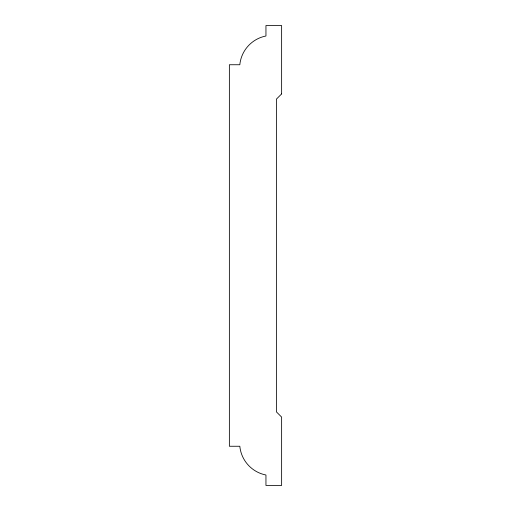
<?xml version="1.0" encoding="UTF-8"?>
<svg xmlns="http://www.w3.org/2000/svg" width="511" height="511" viewBox="0 0 511 511"><rect width="100%" height="100%" fill="white"/><g stroke="black" fill="none" stroke-linecap="round" stroke-linejoin="round"><path stroke-width="0.77" d="M281.631 93.903L276.406 99.128L276.406 411.872L281.631 417.097L281.631 485.45L265.95 485.45L265.95 475A32.512 32.512 0 0 1 239.819 446.256L229.369 446.256L229.369 64.744L239.819 64.744A32.512 32.512 0 0 1 265.95 36L265.95 25.55L281.631 25.55L281.631 93.903"/></g></svg>
